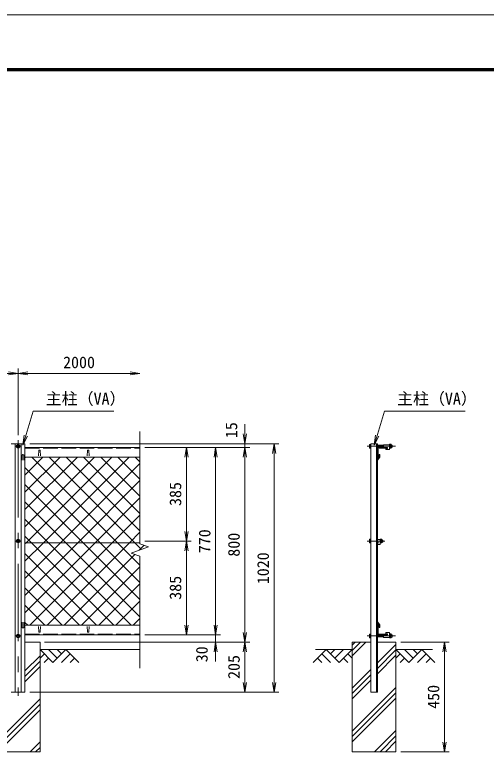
# Model space of a CAD drawing. Units: millimetres, scale not verified. Extents: x -4200 to 4200, y -2970 to 2970.
# Drawn here: x -1394 to 542, y -66 to 2970 of the extents above; entities that cross this region are included whole.
import ezdxf
from ezdxf.enums import TextEntityAlignment as Align

# ---------------------------------------------------------------- set-up
doc = ezdxf.new("R2010")
doc.units = ezdxf.units.MM
doc.header["$LTSCALE"] = 10
doc.linetypes.add('DASHED', pattern=[7.5, 6, -1.5])
doc.linetypes.add('USER1', pattern=[50.8, 31.75, -6.35, 6.35, -6.35])
for name, color, linetype, lineweight in [('0-1_D-STR1', 1, 'Continuous', 18), ('0-2_D-BMK', 2, 'USER1', 13), ('0-3_D-STR-DIM', 7, 'Continuous', 13), ('0-4_D-STR3', 3, 'Continuous', 13), ('0-5_D-BGD', 7, 'Continuous', 18), ('0-6_D-STR4', 7, 'Continuous', 18), ('0-7_D-DCR-HCH', 7, 'Continuous', 13), ('0-8_D-STR-TXT', 7, 'Continuous', 13), ('0-9_0', 7, 'Continuous', 18), ('0-A_D-STR2', 7, 'Continuous', 13), ('0-B_D-TTL', 7, 'Continuous', 18)]:
    doc.layers.add(name, color=color, linetype=linetype, lineweight=lineweight)
doc.styles.add('ＭＳ ゴシック', font='')
doc.styles.get('ＭＳ ゴシック').set_extended_font_data('MS Gothic')

# ---------------------------------------------------------------- blocks, each defined once
blk = doc.blocks.new('_Open')
at = {"layer": '0-9_0'}
blk.add_line((-10, 1.667), (0, 0), dxfattribs=at)
blk.add_lwpolyline([(-10, -1.667), (0, 0), (-10, 0)], dxfattribs=at)

msp = doc.modelspace()

# ---------------------------------------------------------------- linework, layer by layer
at = {"layer": '0-1_D-STR1'}
for p, q in [((-1407.97, 1208.92), (-1351.97, 1208.92)), ((-1392.47, 188.92), (-1392.47, 1208.92)), ((-1367.47, 188.92), (-1367.47, 1208.92)), ((-1351.97, 188.92), (-1351.97, 1208.92)), ((-1351.97, 1193.92), (-879.97, 1193.92)), ((68.03, 188.92), (68.03, 1208.92)), ((95.03, 1208.92), (68.03, 1208.92)), ((92.03, 188.92), (92.03, 1208.92)), ((95.03, 188.92), (95.03, 1208.92)), ((95.03, 1188.92), (95.03, 1153.92)), ((98.03, 1186.42), (98.03, 1155.92)), ((135.03, 1193.92), (100.03, 1193.92)), ((133.03, 1190.92), (102.53, 1190.92)), ((135.03, 1192.92), (135.03, 1193.92)), ((-1362.97, 1162.3), (-1363.72, 1140.8)), ((-1356.97, 1162.3), (-1356.22, 1140.8)), ((-879.97, 1153.92), (-1351.97, 1153.92)), ((-1294.97, 1180.79), (-1295.72, 1159.29)), ((-1288.97, 1180.79), (-1288.22, 1159.29)), ((-1094.97, 1180.79), (-1095.72, 1159.29)), ((-1088.97, 1180.79), (-1088.22, 1159.29)), ((102.03, 1154.42), (95.03, 1145.37)), ((96.03, 1153.92), (95.03, 1153.92)), ((102.03, 1164.3), (105.03, 1164.3)), ((102.03, 1164.3), (102.03, 1154.42)), ((105.03, 1164.3), (105.03, 1153.3)), ((105.03, 1153.3), (95.03, 1140.8)), ((95.03, 1145.37), (95.03, 1140.8)), ((-1362.97, 454.25), (-1363.72, 475.75)), ((-1356.97, 454.25), (-1356.22, 475.75)), ((-879.97, 463.92), (-1351.97, 463.92)), ((-1294.97, 437.05), (-1295.72, 458.55)), ((-1288.97, 437.05), (-1288.22, 458.55)), ((-1094.97, 437.05), (-1095.72, 458.55)), ((-1088.97, 437.05), (-1088.22, 458.55)), ((105.03, 464.65), (95.03, 477.15)), ((95.03, 472.58), (95.03, 477.15)), ((102.03, 463.53), (95.03, 472.58)), ((96.03, 463.92), (95.03, 463.92)), ((95.03, 463.92), (95.03, 428.92)), ((98.03, 461.92), (98.03, 431.42)), ((102.03, 453.65), (102.03, 463.53)), ((105.03, 453.65), (105.03, 464.65)), ((102.03, 453.65), (105.03, 453.65)), ((102.53, 426.92), (133.03, 426.92)), ((-1351.97, 423.92), (-879.97, 423.92)), ((100.03, 423.92), (135.03, 423.92)), ((135.03, 424.92), (135.03, 423.92)), ((-1407.97, 188.92), (-1351.97, 188.92)), ((95.03, 188.92), (68.03, 188.92))]:
    msp.add_line(p, q, dxfattribs=at)
at = {"layer": '0-1_D-STR1', "linetype": 'DASHED'}
for p, q in [((-1351.97, 1190.92), (-879.97, 1190.92)), ((-1351.97, 426.92), (-879.97, 426.92))]:
    msp.add_line(p, q, dxfattribs=at)
at = {"layer": '0-1_D-STR1'}
for centre, radius, start, end in [((100.03, 1188.92), 5, 90, 180), ((102.53, 1186.42), 4.5, 90, 180), ((133.03, 1192.92), 2, 270, 0), ((-1359.97, 1161.05), 3.25, 22.61986, 157.38014), ((-1291.97, 1179.54), 3.25, 22.61986, 157.38014), ((-1091.97, 1179.54), 3.25, 22.61986, 157.38014), ((96.03, 1155.92), 2, 270, 0), ((96.03, 461.92), 2, 0, 90), ((-1359.97, 455.5), 3.25, 202.61986, 337.38014), ((-1291.97, 438.3), 3.25, 202.61986, 337.38014), ((-1091.97, 438.3), 3.25, 202.61986, 337.38014), ((100.03, 428.92), 5, 180, 270), ((102.53, 431.42), 4.5, 180, 270), ((133.03, 424.92), 2, 0, 90)]:
    msp.add_arc(centre, radius, start, end, dxfattribs=at)
at = {"layer": '0-2_D-BMK'}
for p, q in [((-1379.97, 1223.92), (-1379.97, 173.92)), ((-1369.97, 1198.42), (-1389.97, 1198.42)), ((169.26, 1198.42), (53.03, 1198.42)), ((-1369.97, 808.92), (-1389.97, 808.92)), ((126.03, 808.92), (53.03, 808.92)), ((-1369.97, 419.42), (-1389.97, 419.42)), ((169.26, 419.42), (53.03, 419.42))]:
    msp.add_line(p, q, dxfattribs=at)
at = {"layer": '0-3_D-STR-DIM'}
for p, q in [((-3379.97, 1497.7), (-1379.97, 1497.7)), ((-1379.97, 1243.92), (-1379.97, 1517.7)), ((-1379.97, 1243.92), (-1379.97, 1517.7)), ((-1379.97, 1497.7), (-879.97, 1497.7)), ((-448.93, 1248.92), (-448.93, 1288.92)), ((-879.97, 1258.37), (-879.97, 798.14)), ((-1331.97, 1208.92), (-428.93, 1208.92)), ((-1331.97, 1208.92), (-308.93, 1208.92)), ((-859.97, 1193.92), (-668.93, 1193.92)), ((-859.97, 1193.92), (-548.93, 1193.92)), ((-859.97, 1193.92), (-428.93, 1193.92)), ((-859.97, 1193.92), (-428.93, 1193.92)), ((-688.93, 808.92), (-688.93, 1193.92)), ((-568.93, 1193.92), (-568.93, 423.92)), ((-448.93, 1193.92), (-448.93, 1208.92)), ((-448.93, 1193.92), (-448.93, 393.92)), ((-328.93, 188.92), (-328.93, 1208.92)), ((-448.93, 1153.92), (-448.93, 1113.92)), ((-844.74, 785.32), (-879.97, 798.14)), ((-859.97, 808.92), (-668.93, 808.92)), ((-859.97, 808.92), (-668.93, 808.92)), ((-688.93, 423.92), (-688.93, 808.92)), ((-915.21, 759.67), (-844.74, 785.32)), ((-879.97, 746.84), (-915.21, 759.67)), ((-879.97, 746.84), (-879.97, 286.61)), ((-568.93, 463.92), (-568.93, 503.92)), ((-859.97, 423.92), (-668.93, 423.92)), ((-859.97, 423.92), (-548.93, 423.92)), ((-859.97, 423.92), (-548.93, 423.92)), ((-568.93, 423.92), (-568.93, 393.92)), ((-1272.2, 393.92), (-428.93, 393.92)), ((-1269.97, 393.92), (-548.93, 393.92)), ((-1269.97, 393.92), (-428.93, 393.92)), ((-448.93, 393.92), (-448.93, 188.92)), ((191.53, 393.92), (390.54, 393.92)), ((370.54, -56.08), (370.54, 393.92)), ((-568.93, 353.92), (-568.93, 313.92)), ((-1331.97, 188.92), (-428.93, 188.92)), ((-1331.97, 188.92), (-308.93, 188.92)), ((191.53, -56.08), (390.54, -56.08))]:
    msp.add_line(p, q, dxfattribs=at)
at = {"layer": '0-4_D-STR3'}
for p, q in [((-1379.97, 1205.92), (-1386.47, 1202.17)), ((-1386.47, 1202.17), (-1386.47, 1194.66)), ((-1386.47, 1194.66), (-1379.97, 1190.91)), ((-1373.47, 1202.17), (-1379.97, 1205.92)), ((-1379.97, 1190.91), (-1373.47, 1194.66)), ((-1373.47, 1194.66), (-1373.47, 1202.17)), ((62.73, 1204.72), (63.42, 1205.92)), ((62.73, 1204.72), (62.73, 1192.12)), ((62.73, 1192.12), (63.42, 1190.91)), ((68.03, 1205.92), (63.42, 1205.92)), ((68.03, 1202.17), (63.42, 1202.17)), ((68.03, 1194.66), (63.42, 1194.66)), ((68.03, 1190.91), (63.42, 1190.91)), ((68.03, 1205.92), (68.03, 1190.91)), ((95.03, 1202.42), (120.28, 1202.42)), ((95.03, 1201.67), (120.28, 1201.67)), ((95.03, 1195.17), (120.28, 1195.17)), ((95.03, 1194.42), (120.28, 1194.42)), ((145.28, 1204.42), (120.28, 1204.42)), ((120.28, 1204.42), (120.28, 1193.92)), ((135.03, 1193.92), (120.28, 1193.92)), ((135.03, 1189.42), (130.28, 1189.42)), ((130.28, 1189.42), (130.28, 1184.42)), ((145.28, 1184.42), (130.28, 1184.42)), ((145.28, 1204.65), (145.28, 1192.31)), ((145.28, 1204.65), (145.28, 1192.31)), ((145.28, 1204.42), (145.28, 1184.42)), ((146.28, 1206.52), (150.78, 1206.52)), ((150.78, 1202.47), (146.28, 1202.47)), ((150.78, 1194.37), (146.28, 1194.37)), ((146.28, 1190.32), (150.78, 1190.32)), ((151.78, 1204.65), (151.78, 1192.31)), ((151.78, 1204.65), (151.78, 1192.31)), ((-879.97, 802.17), (-1351.97, 802.17)), ((62.73, 815.22), (63.42, 816.42)), ((62.73, 815.22), (62.73, 802.62)), ((62.73, 802.62), (63.42, 801.41)), ((68.03, 816.42), (63.42, 816.42)), ((68.03, 812.67), (63.42, 812.67)), ((68.03, 805.16), (63.42, 805.16)), ((68.03, 801.41), (63.42, 801.41)), ((68.03, 816.42), (68.03, 801.41)), ((107.03, 814.92), (95.03, 814.92)), ((96.78, 804.42), (95.03, 804.42)), ((96.78, 799.92), (95.03, 799.92)), ((107.03, 794.92), (95.03, 794.92)), ((107.03, 816.42), (112.8, 816.42)), ((107.03, 801.41), (107.03, 816.42)), ((107.03, 814.92), (107.03, 794.92)), ((107.03, 812.67), (112.8, 812.67)), ((107.03, 805.16), (112.8, 805.16)), ((107.03, 801.41), (112.8, 801.41)), ((112.8, 816.42), (113.53, 815.17)), ((112.8, 801.41), (113.53, 802.67)), ((113.53, 802.67), (113.53, 815.17)), ((113.53, 812.92), (116.83, 812.92)), ((113.53, 804.92), (116.83, 804.92)), ((116.83, 812.92), (118.03, 811.72)), ((116.83, 812.92), (116.83, 804.92)), ((116.83, 804.92), (118.03, 806.12)), ((118.03, 811.72), (118.03, 806.12)), ((62.73, 425.72), (63.42, 426.92)), ((62.73, 413.12), (62.73, 425.72)), ((68.03, 426.92), (63.42, 426.92)), ((68.03, 411.91), (68.03, 426.92)), ((130.28, 428.42), (130.28, 433.42)), ((145.28, 433.42), (130.28, 433.42)), ((135.03, 428.42), (130.28, 428.42)), ((145.28, 413.42), (145.28, 433.42)), ((145.28, 413.18), (145.28, 425.53)), ((145.28, 413.18), (145.28, 425.53)), ((146.28, 427.52), (150.78, 427.52)), ((151.78, 413.18), (151.78, 425.53)), ((151.78, 413.18), (151.78, 425.53)), ((62.73, 413.12), (63.42, 411.91)), ((68.03, 423.17), (63.42, 423.17)), ((68.03, 415.66), (63.42, 415.66)), ((68.03, 411.91), (63.42, 411.91)), ((95.03, 423.42), (120.28, 423.42)), ((95.03, 422.67), (120.28, 422.67)), ((95.03, 416.17), (120.28, 416.17)), ((95.03, 415.42), (120.28, 415.42)), ((120.28, 413.42), (120.28, 423.92)), ((135.03, 423.92), (120.28, 423.92)), ((145.28, 413.42), (120.28, 413.42)), ((150.78, 423.47), (146.28, 423.47)), ((150.78, 415.37), (146.28, 415.37)), ((146.28, 411.32), (150.78, 411.32))]:
    msp.add_line(p, q, dxfattribs=at)
for points in [[(-1373.47, 812.67), (-1379.97, 816.42), (-1386.47, 812.67), (-1386.47, 805.16), (-1379.97, 801.41), (-1373.47, 805.16)], [(-1373.47, 415.66), (-1379.97, 411.91), (-1386.47, 415.66), (-1386.47, 423.17), (-1379.97, 426.92), (-1373.47, 423.17)]]:
    msp.add_lwpolyline(points, close=True, dxfattribs=at)
for centre in [(-1379.97, 1198.42), (-1379.97, 808.92), (-1379.97, 419.42)]:
    msp.add_circle(centre, 6.25, dxfattribs=at)
for centre, radius, start, end in [((75.26, 1198.42), 12.42, 162.4121, 197.5879), ((66.17, 1204.05), 3.32, 145.61585, 214.38415), ((66.17, 1192.79), 3.32, 145.61585, 214.38415), ((135.03, 1191.67), 2.25, 270, 90), ((147.82, 1204.49), 2.54, 127.21089, 232.78911), ((153.98, 1198.42), 8.7, 152.26063, 207.73937), ((147.83, 1192.34), 2.55, 127.42505, 232.57495), ((149.24, 1204.49), 2.54, 307.21089, 52.78911), ((143.08, 1198.42), 8.7, 332.26063, 27.73937), ((149.23, 1192.34), 2.55, 307.42505, 52.57495), ((152.15, 1205.36), 0.5, 189.83916, 262.83194), ((152.15, 1191.47), 0.5, 97.16806, 163.42019), ((151.28, 1198.42), 6.5, 277.16806, 82.83194), ((75.26, 808.92), 12.42, 162.4121, 197.5879), ((66.17, 814.55), 3.32, 145.61585, 214.38415), ((66.17, 803.29), 3.32, 145.61585, 214.38415), ((96.78, 802.17), 2.25, 270, 90), ((110.06, 814.55), 3.32, 325.61586, 34.38414), ((100.96, 808.92), 12.42, 342.4121, 17.5879), ((110.06, 803.29), 3.32, 325.61585, 34.38416), ((66.17, 425.05), 3.32, 145.61585, 214.38415), ((135.03, 426.17), 2.25, 270, 90), ((147.83, 425.49), 2.55, 127.42505, 232.57495), ((149.23, 425.49), 2.55, 307.42505, 52.57495), ((152.15, 426.36), 0.5, 196.57981, 262.83194), ((151.28, 419.42), 6.5, 277.16806, 82.83194), ((75.26, 419.42), 12.42, 162.4121, 197.5879), ((66.17, 413.79), 3.32, 145.61585, 214.38415), ((153.98, 419.42), 8.7, 152.26063, 207.73937), ((147.82, 413.34), 2.54, 127.21089, 232.78911), ((143.08, 419.42), 8.7, 332.26063, 27.73937), ((149.24, 413.34), 2.54, 307.21089, 52.78911), ((152.15, 412.47), 0.5, 97.16806, 170.16084)]:
    msp.add_arc(centre, radius, start, end, dxfattribs=at)
at = {"layer": '0-5_D-BGD'}
for p, q in [((-1289.97, 363.92), (-879.97, 363.92)), ((-158.47, 363.92), (-8.47, 363.92)), ((321.53, 363.92), (171.53, 363.92))]:
    msp.add_line(p, q, dxfattribs=at)
at = {"layer": '0-6_D-STR4'}
for p, q in [((-1289.97, 393.92), (-1351.97, 393.92)), ((-1289.97, 393.92), (-1289.97, -56.08)), ((-8.47, 393.92), (-8.47, -56.08)), ((68.03, 393.92), (-8.47, 393.92)), ((171.53, 393.92), (95.03, 393.92)), ((171.53, 393.92), (171.53, -56.08)), ((-1289.97, -56.08), (-1469.97, -56.08)), ((171.53, -56.08), (-8.47, -56.08))]:
    msp.add_line(p, q, dxfattribs=at)
at = {"layer": '0-7_D-DCR-HCH'}
for p, q in [((-8.47, 337.64), (47.8, 393.92)), ((-8.47, 359.74), (25.7, 393.92)), ((-8.47, 381.84), (3.61, 393.92)), ((95.03, 308.56), (171.53, 385.06)), ((-1351.97, 275.77), (-1289.97, 337.77)), ((-1236.76, 310.71), (-1289.97, 363.92)), ((-1272.24, 346.18), (-1289.97, 328.52)), ((-1219.03, 328.44), (-1254.5, 363.92)), ((-1183.55, 363.92), (-1236.76, 310.71)), ((-1201.2, 346.09), (-1219.03, 363.92)), ((-1165.81, 346.18), (-1201.45, 310.71)), ((-1183.55, 363.92), (-1130.34, 310.71)), ((-114.9, 363.92), (-168.11, 310.71)), ((-132.63, 346.18), (-97, 310.71)), ((-114.9, 363.92), (-61.68, 310.71)), ((-97.16, 346.18), (-79.42, 363.92)), ((-79.42, 328.44), (-43.95, 363.92)), ((-61.68, 310.71), (-8.47, 363.92)), ((-26.21, 346.18), (-8.47, 328.52)), ((95.03, 286.47), (171.53, 362.97)), ((95.03, 264.37), (171.53, 340.87)), ((224.74, 310.71), (171.53, 363.92)), ((189.27, 346.18), (171.53, 328.52)), ((242.48, 328.44), (207, 363.92)), ((277.95, 363.92), (224.74, 310.71)), ((260.31, 346.09), (242.48, 363.92)), ((295.69, 346.18), (260.05, 310.71)), ((277.95, 363.92), (331.16, 310.71)), ((-1351.97, 253.68), (-1289.97, 315.68)), ((-1254.5, 328.44), (-1272.32, 310.71)), ((-1148.08, 328.44), (-1165.89, 310.71)), ((-150.37, 328.44), (-132.55, 310.71)), ((-43.95, 328.44), (-26.13, 310.71)), ((207, 328.44), (189.18, 310.71)), ((313.43, 328.44), (295.61, 310.71)), ((-1351.97, 231.58), (-1289.97, 293.58)), ((-8.47, 205.06), (68.03, 281.56)), ((-8.47, 182.97), (68.03, 259.47)), ((-8.47, 160.87), (68.03, 237.37)), ((-8.47, 28.29), (171.53, 208.29)), ((-8.47, 6.19), (171.53, 186.19)), ((-1469.97, -19), (-1289.97, 161)), ((-8.47, -15.91), (171.53, 164.09)), ((-1469.97, -41.1), (-1289.97, 138.9)), ((-1462.86, -56.08), (-1289.97, 116.8)), ((83.94, -56.08), (171.53, 31.51)), ((106.03, -56.08), (171.53, 9.41)), ((-1330.28, -56.08), (-1289.97, -15.78)), ((128.13, -56.08), (171.53, -12.69)), ((-1308.18, -56.08), (-1289.97, -37.88))]:
    msp.add_line(p, q, dxfattribs=at)
at = {"layer": '0-8_D-STR-TXT'}
for points in [[(-986.26, 1342.8), (-1317.64, 1342.8), (-1359.33, 1205.13)], [(456.21, 1342.8), (124.83, 1342.8), (83.14, 1205.13)]]:
    msp.add_lwpolyline(points, dxfattribs=at)
at = {"layer": '0-A_D-STR2'}
for p, q in [((-1351.97, 1150.82), (-1348.88, 1153.92)), ((-1351.97, 1080.11), (-1278.16, 1153.92)), ((-1351.97, 1009.4), (-1207.45, 1153.92)), ((-1351.97, 938.69), (-1136.74, 1153.92)), ((-1351.97, 867.98), (-1066.03, 1153.92)), ((-1347.07, 802.17), (-995.32, 1153.92)), ((-1276.36, 802.17), (-924.61, 1153.92)), ((-879.97, 851.75), (-1182.14, 1153.92)), ((-879.97, 922.46), (-1111.43, 1153.92)), ((-879.97, 993.17), (-1040.72, 1153.92)), ((-879.97, 1063.88), (-970.01, 1153.92)), ((-879.97, 1134.6), (-899.3, 1153.92)), ((-1205.65, 802.17), (-879.97, 1127.84)), ((-1042.52, 802.17), (-1351.97, 1111.62)), ((-1113.23, 802.17), (-1351.97, 1040.91)), ((-1134.94, 802.17), (-879.97, 1057.13)), ((-1064.23, 802.17), (-879.97, 986.42)), ((-1183.94, 802.17), (-1351.97, 970.2)), ((-993.52, 802.17), (-879.97, 915.71)), ((-1254.65, 802.17), (-1351.97, 899.49)), ((-1325.36, 802.17), (-1351.97, 828.78)), ((-922.81, 802.17), (-879.97, 845)), ((-1351.97, 797.26), (-1347.07, 802.17)), ((-1351.97, 726.55), (-1276.36, 802.17)), ((-1351.97, 655.84), (-1205.65, 802.17)), ((-1351.97, 585.13), (-1134.94, 802.17)), ((-1351.97, 514.42), (-1064.23, 802.17)), ((-1331.77, 463.92), (-993.52, 802.17)), ((-987.11, 463.92), (-1325.36, 802.17)), ((-1261.06, 463.92), (-922.81, 802.17)), ((-916.4, 463.92), (-1254.65, 802.17)), ((-879.97, 498.2), (-1183.94, 802.17)), ((-879.97, 568.91), (-1113.23, 802.17)), ((-879.97, 639.62), (-1042.52, 802.17)), ((-882.8, 771.46), (-862.49, 791.78)), ((-1057.82, 463.92), (-1351.97, 758.07)), ((-1190.35, 463.92), (-900.1, 754.16)), ((-1119.64, 463.92), (-879.97, 703.58)), ((-1128.53, 463.92), (-1351.97, 687.36)), ((-1199.25, 463.92), (-1351.97, 616.65)), ((-1048.93, 463.92), (-879.97, 632.87)), ((-978.21, 463.92), (-879.97, 562.16)), ((-1269.96, 463.92), (-1351.97, 545.94)), ((-907.5, 463.92), (-879.97, 491.45)), ((-1340.67, 463.92), (-1351.97, 475.22))]:
    msp.add_line(p, q, dxfattribs=at)
for points in [[(-879.97, 710.33), (-971.81, 802.17), (-1323.56, 1153.92)], [(-873.71, 774.77), (-901.1, 802.17), (-1252.85, 1153.92)]]:
    msp.add_lwpolyline(points, dxfattribs=at)
at = {"layer": '0-B_D-TTL', "color": 2}
msp.add_lwpolyline([(-4200, 2970), (4200, 2970), (4200, -2970), (-4200, -2970)], close=True, dxfattribs=at)
at = {"layer": '0-B_D-TTL'}
for points in [[(-3930, 2750), (3930, 2750), (3930, -2750), (-3930, -2750)], [(-3927.5, 2747.5), (3927.5, 2747.5), (3927.5, -2747.5), (-3927.5, -2747.5)], [(-3925, 2745), (3925, 2745), (3925, -2745), (-3925, -2745)], [(-3922.5, 2742.5), (3922.5, 2742.5), (3922.5, -2742.5), (-3922.5, -2742.5)], [(-3920, 2740), (3920, 2740), (3920, -2740), (-3920, -2740)]]:
    msp.add_lwpolyline(points, close=True, dxfattribs=at)

# ---------------------------------------------------------------- block references
at = {"layer": '0-3_D-STR-DIM', "xscale": 4, "yscale": 4}
for p in [(-1379.97, 1497.7), (-879.97, 1497.7)]:
    msp.add_blockref('_Open', p, dxfattribs=at)
for p, rotation in [((-1379.97, 1497.7), 180), ((-448.93, 1208.92), 270), ((-688.93, 1193.92), 90), ((-568.93, 1193.92), 90), ((-448.93, 1193.92), 90), ((-448.93, 1193.92), 90), ((-328.93, 1208.92), 90), ((-688.93, 808.92), 270), ((-688.93, 808.92), 90), ((-688.93, 423.92), 270), ((-568.93, 423.92), 270), ((-568.93, 423.92), 270), ((-448.93, 393.92), 270), ((-568.93, 393.92), 90), ((-448.93, 393.92), 90), ((370.54, 393.92), 90), ((-448.93, 188.92), 270), ((-328.93, 188.92), 270), ((370.54, -56.08), 270)]:
    msp.add_blockref('_Open', p, dxfattribs=dict(at, rotation=rotation))
at = {"layer": '0-8_D-STR-TXT', "xscale": 4, "yscale": 4, "rotation": 253.14944}
for p in [(-1359.91, 1203.22), (82.56, 1203.22)]:
    msp.add_blockref('_Open', p, dxfattribs=at)

# ---------------------------------------------------------------- texts
at = {"layer": '0-3_D-STR-DIM', "style": 'ＭＳ ゴシック'}
msp.add_text('2000', height=48.09, dxfattribs=at).set_placement((-1195.24, 1504.45), align=Align.BOTTOM_LEFT)
for s, p in [('15', (-465.87, 1231.74)), ('385', (-695.68, 953.17)), ('770', (-575.68, 759.4)), ('800', (-455.68, 745.03)), ('1020', (-335.68, 632)), ('385', (-695.68, 568.17)), ('30', (-587.19, 311.49)), ('205', (-455.68, 243.05)), ('450', (363.79, 120.41))]:
    msp.add_text(s, height=48.09, rotation=90, dxfattribs=at).set_placement(p, align=Align.BOTTOM_LEFT)
at = {"layer": '0-8_D-STR-TXT', "style": 'ＭＳ ゴシック'}
for p in [(-1266.72, 1355.38), (175.76, 1355.38)]:
    msp.add_text('主柱（VA）', height=48.09, dxfattribs=at).set_placement(p, align=Align.BOTTOM_LEFT)

doc.saveas('drawing.dxf')
